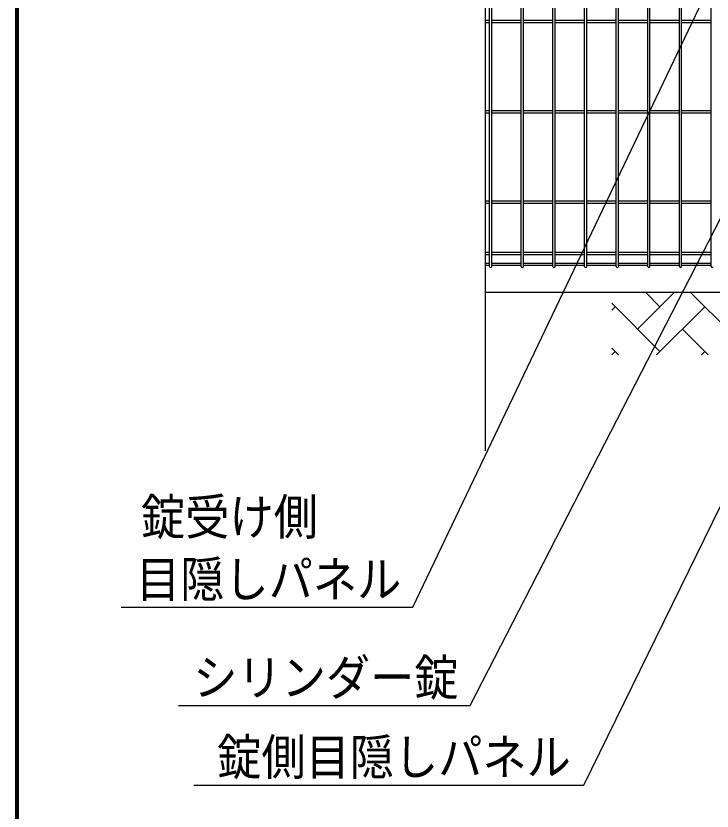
# Model space of a CAD drawing. Units: millimetres, scale not verified. Extents: x -4425 to 4425, y -3150 to 3150.
# Drawn here: x -4050 to -2933, y -1711 to -436 of the extents above; entities that cross this region are included whole.
import ezdxf
from ezdxf.enums import TextEntityAlignment as Align

# ---------------------------------------------------------------- set-up
doc = ezdxf.new("R2010")
doc.units = ezdxf.units.MM
doc.header["$LTSCALE"] = 20
for name, color, linetype, lineweight in [('0-0_WAKU', 7, 'Continuous', 25), ('0-2_Jﾊﾟﾈﾙ', 3, 'Continuous', 25), ('0-3_外形線', 7, 'Continuous', 25), ('0-7_EXTCNT-L', 4, 'Continuous', 25), ('0-E_ハッチング', 4, 'Continuous', 25), ('1-7_LAYER12', 3, 'Continuous', 25)]:
    doc.layers.add(name, color=color, linetype=linetype, lineweight=lineweight)
doc.styles.add('ＭＳ ゴシック', font='')
doc.styles.get('ＭＳ ゴシック').set_extended_font_data('MS Gothic')

msp = doc.modelspace()

# ---------------------------------------------------------------- linework, layer by layer
at = {"layer": '0-0_WAKU'}
msp.add_line((-4047.97, -2923), (-4047.97, 2923), dxfattribs=at)
msp.add_lwpolyline([(-4049.97, 2925), (4200.03, 2925), (4200.03, -2925), (-4049.97, -2925)], close=True, dxfattribs=at)
msp.add_lwpolyline([(-4045.97, -2921), (-4045.97, 2921), (4196.03, 2921)], dxfattribs=at)
at = {"layer": '0-2_Jﾊﾟﾈﾙ'}
for p, q in [((-3290.23, -837.59), (-3290.23, 628.81)), ((-3286.63, -837.59), (-3286.63, 628.81)), ((-3239.46, -837.59), (-3239.46, 628.81)), ((-3235.86, -837.59), (-3235.86, 628.81)), ((-3087.15, -837.59), (-3087.15, 628.81)), ((-3083.55, -837.59), (-3083.55, 628.81)), ((-2934.84, -837.59), (-2934.84, 628.81)), ((-3188.69, -837.59), (-3188.69, 178.68)), ((-3185.09, -837.59), (-3185.09, 178.64)), ((-3137.92, -837.59), (-3137.92, 178.17)), ((-3134.32, -837.59), (-3134.32, 178.14)), ((-3036.38, -837.59), (-3036.38, 177.16)), ((-3032.78, -837.59), (-3032.78, 177.12)), ((-2985.61, -837.59), (-2985.61, 176.65)), ((-2982.01, -837.59), (-2982.01, 176.62)), ((-3297.23, -442.34), (-3290.23, -442.34)), ((-3297.23, -445.94), (-3290.23, -445.94)), ((-3286.63, -442.34), (-3239.46, -442.34)), ((-3286.63, -445.94), (-3239.46, -445.94)), ((-3235.86, -442.34), (-3188.69, -442.34)), ((-3235.86, -445.94), (-3188.69, -445.94)), ((-3185.09, -442.34), (-3137.92, -442.34)), ((-3185.09, -445.94), (-3137.92, -445.94)), ((-3134.32, -442.34), (-3087.15, -442.34)), ((-3134.32, -445.94), (-3087.15, -445.94)), ((-3083.55, -442.34), (-3036.38, -442.34)), ((-3083.55, -445.94), (-3036.38, -445.94)), ((-3032.78, -442.34), (-2985.61, -442.34)), ((-3032.78, -445.94), (-2985.61, -445.94)), ((-2982.01, -442.34), (-2934.84, -442.34)), ((-2982.01, -445.94), (-2934.84, -445.94)), ((-3297.23, -587.47), (-3290.23, -587.47)), ((-3297.23, -591.07), (-3290.23, -591.07)), ((-3286.63, -587.47), (-3239.46, -587.47)), ((-3286.63, -591.07), (-3239.46, -591.07)), ((-3235.86, -587.47), (-3188.69, -587.47)), ((-3235.86, -591.07), (-3188.69, -591.07)), ((-3185.09, -587.47), (-3137.92, -587.47)), ((-3185.09, -591.07), (-3137.92, -591.07)), ((-3134.32, -587.47), (-3087.15, -587.47)), ((-3134.32, -591.07), (-3087.15, -591.07)), ((-3083.55, -587.47), (-3036.38, -587.47)), ((-3083.55, -591.07), (-3036.38, -591.07)), ((-3032.78, -587.47), (-2985.61, -587.47)), ((-3032.78, -591.07), (-2985.61, -591.07)), ((-2982.01, -587.47), (-2934.84, -587.47)), ((-2982.01, -591.07), (-2934.84, -591.07)), ((-3297.23, -732.59), (-3290.23, -732.59)), ((-3297.23, -736.19), (-3290.23, -736.19)), ((-3286.63, -732.59), (-3239.46, -732.59)), ((-3286.63, -736.19), (-3239.46, -736.19)), ((-3235.86, -732.59), (-3188.69, -732.59)), ((-3235.86, -736.19), (-3188.69, -736.19)), ((-3185.09, -732.59), (-3137.92, -732.59)), ((-3185.09, -736.19), (-3137.92, -736.19)), ((-3134.32, -732.59), (-3087.15, -732.59)), ((-3134.32, -736.19), (-3087.15, -736.19)), ((-3083.55, -732.59), (-3036.38, -732.59)), ((-3083.55, -736.19), (-3036.38, -736.19)), ((-3032.78, -732.59), (-2985.61, -732.59)), ((-3032.78, -736.19), (-2985.61, -736.19)), ((-2982.01, -732.59), (-2934.84, -732.59)), ((-2982.01, -736.19), (-2934.84, -736.19)), ((-3297.23, -814.59), (-3290.23, -814.59)), ((-3286.63, -814.59), (-3239.46, -814.59)), ((-3235.86, -814.59), (-3188.69, -814.59)), ((-3185.09, -814.59), (-3137.92, -814.59)), ((-3134.32, -814.59), (-3087.15, -814.59)), ((-3083.55, -814.59), (-3036.38, -814.59)), ((-3032.78, -814.59), (-2985.61, -814.59)), ((-2982.01, -814.59), (-2934.84, -814.59)), ((-3297.23, -818.19), (-3290.23, -818.19)), ((-3286.63, -818.19), (-3239.46, -818.19)), ((-3235.86, -818.19), (-3188.69, -818.19)), ((-3185.09, -818.19), (-3137.92, -818.19)), ((-3134.32, -818.19), (-3087.15, -818.19)), ((-3083.55, -818.19), (-3036.38, -818.19)), ((-3032.78, -818.19), (-2985.61, -818.19)), ((-2982.01, -818.19), (-2934.84, -818.19)), ((-3297.23, -832.19), (-3290.23, -832.19)), ((-3297.23, -835.79), (-3290.23, -835.79)), ((-3286.63, -832.19), (-3239.46, -832.19)), ((-3286.63, -835.79), (-3239.46, -835.79)), ((-3235.86, -832.19), (-3188.69, -832.19)), ((-3235.86, -835.79), (-3188.69, -835.79)), ((-3185.09, -832.19), (-3137.92, -832.19)), ((-3185.09, -835.79), (-3137.92, -835.79)), ((-3134.32, -832.19), (-3087.15, -832.19)), ((-3134.32, -835.79), (-3087.15, -835.79)), ((-3083.55, -832.19), (-3036.38, -832.19)), ((-3083.55, -835.79), (-3036.38, -835.79)), ((-3032.78, -832.19), (-2985.61, -832.19)), ((-3032.78, -835.79), (-2985.61, -835.79)), ((-2982.01, -832.19), (-2934.84, -832.19)), ((-2982.01, -835.79), (-2934.84, -835.79))]:
    msp.add_line(p, q, dxfattribs=at)
for centre in [(-3288.43, -837.59), (-3237.66, -837.59), (-3186.89, -837.59), (-3136.12, -837.59), (-3085.35, -837.59), (-3034.58, -837.59), (-2983.81, -837.59), (-2933.04, -837.59)]:
    msp.add_arc(centre, 1.8, 180, 0, dxfattribs=at)
at = {"layer": '0-3_外形線'}
msp.add_line((-2894.16, -879.39), (-3297.23, -879.39), dxfattribs=at)
at = {"layer": '0-7_EXTCNT-L'}
msp.add_line((-3297.23, 702.18), (-3297.23, -1133.47), dxfattribs=at)
at = {"layer": '0-E_ハッチング'}
for p, q in [((-3052.68, -938.14), (-2993.93, -879.39)), ((-3016.75, -902.22), (-3039.58, -879.39)), ((-2894.16, -952.97), (-2967.74, -879.39)), ((-3016.75, -974.06), (-3094.16, -896.65)), ((-3094.16, -907.79), (-3088.6, -902.22)), ((-3022.09, -979.39), (-2944.91, -902.22)), ((-2939.58, -979.39), (-2980.83, -938.14)), ((-3083.26, -979.39), (-3094.16, -968.5)), ((-3093.93, -979.39), (-3088.6, -974.06)), ((-2950.25, -979.39), (-2944.91, -974.06))]:
    msp.add_line(p, q, dxfattribs=at)
at = {"layer": '1-7_LAYER12', "color": 7}
for points in [[(-3789.3, -1542.19), (-3321.44, -1542.19), (-2634.81, -205.69)], [(-3764.44, -1669.78), (-3139.1, -1669.78), (-2428.43, -218.5)], [(-3881.09, -1384.54), (-3413.23, -1384.54), (-2885.01, -277.71)]]:
    msp.add_lwpolyline(points, dxfattribs=at)

# ---------------------------------------------------------------- texts
at = {"layer": '1-7_LAYER12', "style": 'ＭＳ ゴシック', "width": 0.9}
for s, p in [('錠受け側', (-3849.23, -1285.64)), ('目隠しパネル', (-3857.23, -1385.64)), ('シリンダー錠', (-3765.44, -1543.29)), ('錠側目隠しパネル', (-3727.1, -1670.89))]:
    msp.add_text(s, height=57.77, dxfattribs=at).set_placement(p, align=Align.BOTTOM_LEFT)

doc.saveas('drawing.dxf')
